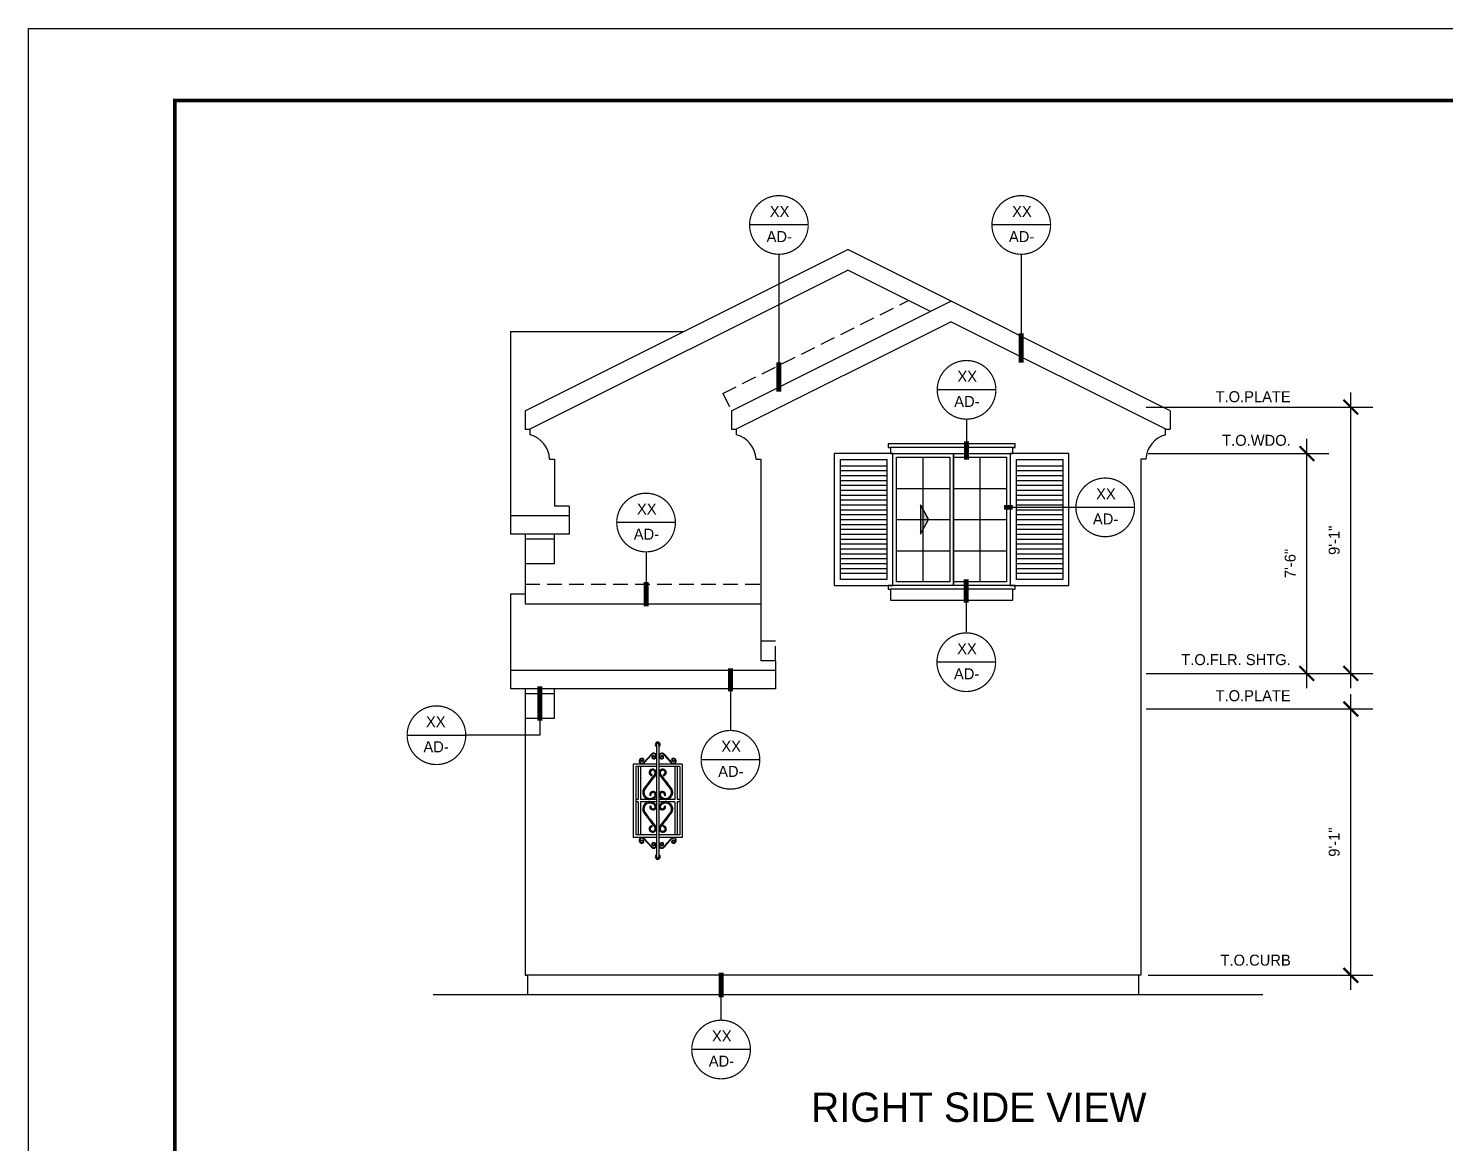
# Model space of a CAD drawing. Extents: x -1728 to 0, y -1152 to 0.
# Drawn here: x -1728 to -1148, y -456 to 0 of the extents above; entities that cross this region are included whole.
import ezdxf

# ---------------------------------------------------------------- set-up
doc = ezdxf.new("R2010")
doc.units = 0
doc.header["$LTSCALE"] = 48
doc.header["$MEASUREMENT"] = 0
doc.header["$PDMODE"] = 3
doc.header["$PDSIZE"] = -2
doc.linetypes.add('HIDDEN2', pattern=[0.1875, 0.125, -0.0625])
doc.layers.get('0').update_dxf_attribs({"linetype": 'CONTINUOUS'})
doc.layers.get('DEFPOINTS').update_dxf_attribs({"linetype": 'CONTINUOUS'})
for name, color, linetype in [('1EL-7', 7, 'CONTINUOUS'), ('A-DIMS', 3, 'CONTINUOUS'), ('A-EXT ELEV', 7, 'CONTINUOUS'), ('A-EXT ELEV CORBELS', 3, 'CONTINUOUS'), ('A-EXT ELEV DR-WDO', 240, 'CONTINUOUS'), ('A-EXT ELEV TRIM', 42, 'CONTINUOUS'), ('A-SYM-TEXT', 3, 'CONTINUOUS'), ('A-SYMTEXT', 2, 'CONTINUOUS'), ('A-TEXT', 3, 'CONTINUOUS'), ('EL-BASE', 1, 'CONTINUOUS')]:
    doc.layers.add(name, color=color, linetype=linetype)
doc.layers.add('24X36TB', color=7, linetype='CONTINUOUS', lineweight=30)
doc.styles.get("Standard").update_dxf_attribs({"font": 'ERASMD.TTF', "height": 4.5})
doc.dimstyles.new('ARCHITECTURE', dxfattribs={"dimscale": 48, "dimtxt": 0.18, "dimasz": 0.125, "dimexe": 0.1875, "dimexo": 0.0625, "dimgap": 0.09375, "dimtad": 1, "dimdec": 4, "dimzin": 3, "dimdsep": 46, "dimlunit": 4, "dimtxsty": 'Standard', "dimblk1": 'ARCHTICK', "dimblk2": 'ARCHTICK', "dimsah": 1, "dimcen": 0.09375, "dimdle": 0.125, "dimclrd": 1, "dimclre": 1, "dimclrt": 3, "dimadec": 0, "dimazin": 0, "dimtfac": 1, "dimtdec": 4, "dimtofl": 0, "dimtmove": 2, "dimatfit": 3, "dimldrblk": 'ARCHTICK', "dimfxl": 1, "dimfrac": 2, "dimtolj": 1, "dimtzin": 0, "dimarcsym": 0})

# ---------------------------------------------------------------- blocks, each defined once
blk = doc.blocks.new('A$C06A91398')
at = {"layer": '24X36TB'}
blk.add_lwpolyline([(-1115.88, 1085.14), (612.12, 1085.14), (612.12, -66.86), (-1115.88, -66.86)], close=True, dxfattribs=at)
at = {"layer": '24X36TB', "const_width": 1.5}
blk.add_lwpolyline([(420.62, -37.36), (420.62, 1055.64), (-1055.88, 1055.64), (-1055.88, -37.36)], close=True, dxfattribs=at)
blk = doc.blocks.new('window_direction')
at = {"layer": 'A-SYMTEXT'}
blk.add_hatch(color=256, dxfattribs=at).paths.add_polyline_path([(6, 0), (0, 3.32), (-6, 0)])
at = {"layer": 'A-SYMTEXT', "color": 7}
blk.add_line((-6, 0), (0, 3.32), dxfattribs=at)
at = {"layer": 'A-SYMTEXT'}
blk.add_lwpolyline([(0, 3.32), (-6, 0), (6, 0)], close=True, dxfattribs=at)
blk = doc.blocks.new('_ARCHTICK')
at = {"color": 0, "linetype": 'ByBlock', "const_width": 0.15}
blk.add_lwpolyline([(-0.5, -0.5), (0.5, 0.5)], dxfattribs=at)
blk = doc.blocks.new('*D60')
at = {"layer": 'A-DIMS', "color": 1, "lineweight": -2}
for p, q in [((-1186.82, -393.5), (-1186.82, -272.53)), ((-1270.56, -278.53), (-1177.82, -278.53)), ((-1269.69, -387.5), (-1177.82, -387.5))]:
    blk.add_line(p, q, dxfattribs=at)
at = {"layer": 'DEFPOINTS', "color": 0}
for p in [(-1273.56, -278.53), (-1186.82, -278.53), (-1272.69, -387.5)]:
    blk.add_point(p, dxfattribs=at)
at = {"layer": 'A-DIMS', "color": 1, "lineweight": -2, "xscale": 6, "yscale": 6, "zscale": 6}
for p, rotation in [((-1186.82, -278.53), 90), ((-1186.82, -387.5), 270)]:
    blk.add_blockref('_ARCHTICK', p, dxfattribs=dict(at, rotation=rotation))
at = {"layer": 'A-DIMS', "color": 3, "insert": (-1193.6, -333.02), "char_height": 4.5, "attachment_point": 5, "rotation": 90}
blk.add_mtext('\\A1;9\'-1"', dxfattribs=at)
blk = doc.blocks.new('*D61')
at = {"layer": 'A-DIMS', "color": 1, "lineweight": -2}
for p, q in [((-1186.82, -270), (-1186.82, -149)), ((-1270.56, -155), (-1177.82, -155)), ((-1270.56, -264), (-1177.82, -264))]:
    blk.add_line(p, q, dxfattribs=at)
at = {"layer": 'DEFPOINTS', "color": 0}
for p in [(-1273.56, -155), (-1186.82, -155), (-1273.56, -264)]:
    blk.add_point(p, dxfattribs=at)
at = {"layer": 'A-DIMS', "color": 1, "lineweight": -2, "xscale": 6, "yscale": 6, "zscale": 6}
for p, rotation in [((-1186.82, -155), 90), ((-1186.82, -264), 270)]:
    blk.add_blockref('_ARCHTICK', p, dxfattribs=dict(at, rotation=rotation))
at = {"layer": 'A-DIMS', "color": 3, "insert": (-1193.6, -209.5), "char_height": 4.5, "attachment_point": 5, "rotation": 90}
blk.add_mtext('\\A1;9\'-1"', dxfattribs=at)
blk = doc.blocks.new('*D62')
at = {"layer": 'A-DIMS', "color": 1, "lineweight": -2}
for p, q in [((-1204.82, -270), (-1204.82, -168)), ((-1269.69, -174), (-1195.82, -174)), ((-1269.69, -264), (-1195.82, -264))]:
    blk.add_line(p, q, dxfattribs=at)
at = {"layer": 'DEFPOINTS', "color": 0}
for p in [(-1272.69, -174), (-1204.82, -174), (-1272.69, -264)]:
    blk.add_point(p, dxfattribs=at)
at = {"layer": 'A-DIMS', "color": 1, "lineweight": -2, "xscale": 6, "yscale": 6, "zscale": 6}
for p, rotation in [((-1204.82, -174), 90), ((-1204.82, -264), 270)]:
    blk.add_blockref('_ARCHTICK', p, dxfattribs=dict(at, rotation=rotation))
at = {"layer": 'A-DIMS', "color": 3, "insert": (-1211.6, -219), "char_height": 4.5, "attachment_point": 5, "rotation": 90}
blk.add_mtext('\\A1;7\'-6"', dxfattribs=at)

msp = doc.modelspace()

# ---------------------------------------------------------------- linework, layer by layer
at = {"layer": '1EL-7'}
for p, q in [((-1514.68578, -176.28899), (-1512.68623, -176.28899)), ((-1430.18578, -176.28899), (-1428.18623, -176.28899)), ((-1270.68669, -176.28899), (-1272.68623, -176.28899))]:
    msp.add_line(p, q, dxfattribs=at)
at = {"layer": 'A-EXT ELEV'}
for p, q in [((-1524.68623, -156.52786), (-1392.68623, -90.52786)), ((-1260.68623, -156.52786), (-1392.68623, -90.52786)), ((-1522.91572, -164.02786), (-1392.68623, -98.91312)), ((-1358.82149, -115.84549), (-1392.68623, -98.91312)), ((-1440.18623, -156.52786), (-1350.43623, -111.65286)), ((-1438.41572, -164.02786), (-1350.43623, -120.03812)), ((-1262.45674, -164.02786), (-1350.43623, -120.03812)), ((-1530.68623, -124.125), (-1530.68623, -207)), ((-1530.68623, -124.125), (-1459.88051, -124.125)), ((-1524.68623, -156.52786), (-1524.68623, -164.02786)), ((-1440.18623, -156.52786), (-1440.18623, -164.02786)), ((-1260.68623, -156.52786), (-1260.68623, -164.02786)), ((-1524.68623, -164.02786), (-1522.91572, -164.02786)), ((-1522.68578, -166.28899), (-1522.68578, -163.91289)), ((-1440.18623, -164.02786), (-1438.41572, -164.02786)), ((-1438.18578, -166.28899), (-1438.18578, -163.91289)), ((-1262.68669, -166.28899), (-1262.68669, -163.91289)), ((-1262.45674, -164.02786), (-1260.68623, -164.02786)), ((-1512.68623, -176.28899), (-1512.68623, -195.49863)), ((-1428.18623, -176.28899), (-1428.18623, -258.84211)), ((-1272.68623, -176.28899), (-1272.68623, -387.5)), ((-1506.68623, -195.49863), (-1512.68623, -195.49863)), ((-1506.68623, -195.49863), (-1506.68623, -207)), ((-1506.68623, -199.5), (-1530.68623, -199.5)), ((-1506.68623, -207), (-1530.68623, -207)), ((-1524.68623, -207), (-1524.68623, -235.51015)), ((-1530.68623, -231.50878), (-1530.68623, -270.34348)), ((-1524.68623, -231.50878), (-1530.68623, -231.50878)), ((-1524.68623, -235.51015), (-1428.18623, -235.51015)), ((-1422.18623, -258.84211), (-1428.18623, -258.84211)), ((-1422.18623, -258.84211), (-1422.18623, -270.34348)), ((-1422.18623, -262.84348), (-1530.68623, -262.84348)), ((-1422.18623, -270.34348), (-1530.68623, -270.34348)), ((-1524.68623, -270.34348), (-1524.68623, -387.5)), ((-1272.68623, -387.5), (-1524.68623, -387.5)), ((-1524.68623, -387.5), (-1523.68623, -387.5)), ((-1523.68623, -387.5), (-1523.68623, -395.5)), ((-1273.68213, -387.59054), (-1273.68213, -395.5)), ((-1222.87256, -395.5), (-1562.38423, -395.5))]:
    msp.add_line(p, q, dxfattribs=at)
at = {"layer": 'A-EXT ELEV', "linetype": 'HIDDEN2'}
for p, q in [((-1443.76394, -149.37245), (-1367.76576, -111.37336)), ((-1443.76394, -149.37245), (-1440.18623, -156.52786)), ((-1524.68623, -227.51015), (-1428.18623, -227.51015)), ((-1422.18623, -250.84211), (-1428.18623, -250.84211)), ((-1422.18623, -258.84211), (-1422.18623, -250.84211))]:
    msp.add_line(p, q, dxfattribs=at)
at = {"layer": 'A-EXT ELEV'}
for centre, start, end in [((-1525.73483, -176.92823), 3.31116534, 74.00845117), ((-1441.23483, -176.92823), 3.31116534, 74.00845117), ((-1259.63763, -176.92823), 105.99154883, 176.68883466)]:
    msp.add_arc(centre, 11.06753, start, end, dxfattribs=at)
at = {"layer": 'A-EXT ELEV CORBELS'}
for points in [[(-1512.68623, -209), (-1512.68623, -207), (-1524.68623, -207), (-1524.68623, -219), (-1512.68623, -219), (-1512.68623, -209), (-1524.68623, -209)], [(-1512.68623, -272.34348), (-1512.68623, -270.34348), (-1524.68623, -270.34348), (-1524.68623, -282.34348), (-1512.68623, -282.34348), (-1512.68623, -272.34348), (-1524.68623, -272.34348)]]:
    msp.add_lwpolyline(points, dxfattribs=at)
at = {"layer": 'A-EXT ELEV DR-WDO'}
for p, q in [((-1361.81123, -226.5), (-1361.81123, -175.5)), ((-1349.43623, -174), (-1349.43623, -228)), ((-1338.56123, -226.5), (-1338.56123, -175.5)), ((-1372.68623, -188.25), (-1350.93623, -188.25)), ((-1349.43623, -188.25), (-1327.68623, -188.25)), ((-1372.68623, -201), (-1350.93623, -201)), ((-1349.43623, -201), (-1327.68623, -201)), ((-1372.68623, -213.78659), (-1350.93623, -213.78659)), ((-1349.43623, -213.78659), (-1327.68623, -213.78659))]:
    msp.add_line(p, q, dxfattribs=at)
for points in [[(-1374.18623, -228), (-1374.18623, -174), (-1349.43623, -174), (-1349.43623, -228)], [(-1374.18623, -228), (-1374.18623, -174), (-1326.18623, -174), (-1326.18623, -228)], [(-1372.68623, -226.5), (-1372.68623, -175.5), (-1350.93623, -175.5), (-1350.93623, -226.5)], [(-1349.43623, -228), (-1349.43623, -174), (-1326.18623, -174), (-1326.18623, -228)], [(-1349.43623, -226.5), (-1349.43623, -175.5), (-1327.68623, -175.5), (-1327.68623, -226.5)]]:
    msp.add_lwpolyline(points, close=True, dxfattribs=at)
at = {"layer": 'A-EXT ELEV TRIM', "color": 2}
for p, q in [((-1470.93623, -293.07184), (-1470.93623, -339.07184)), ((-1469.93623, -293.07184), (-1469.93623, -339.07184)), ((-1470.93623, -301.07184), (-1480.43623, -301.07184)), ((-1480.43623, -301.07184), (-1480.43623, -331.07184)), ((-1460.43623, -301.07184), (-1469.93623, -301.07184)), ((-1460.43623, -301.07184), (-1460.43623, -331.07184)), ((-1470.93623, -302.07184), (-1479.43623, -302.07184)), ((-1479.43623, -302.07184), (-1479.43623, -330.07184)), ((-1461.43623, -302.07184), (-1469.93623, -302.07184)), ((-1461.43623, -302.07184), (-1461.43623, -330.07184)), ((-1470.93623, -330.07184), (-1479.43623, -330.07184)), ((-1461.43623, -330.07184), (-1469.93623, -330.07184)), ((-1470.93623, -331.07184), (-1480.43623, -331.07184)), ((-1460.43623, -331.07184), (-1469.93623, -331.07184))]:
    msp.add_line(p, q, dxfattribs=at)
at = {"layer": 'A-EXT ELEV TRIM', "color": 1}
for p, q in [((-1473.02255, -297.02963), (-1476.12784, -300.44722)), ((-1475.93628, -300.6079), (-1472.83099, -297.19032)), ((-1464.93619, -300.6079), (-1468.04148, -297.19032)), ((-1467.84992, -297.02963), (-1464.74463, -300.44722)), ((-1478.43623, -302.07184), (-1478.43623, -315.57184)), ((-1477.43623, -302.07184), (-1477.43623, -315.57184)), ((-1463.43623, -302.07184), (-1463.43623, -315.57184)), ((-1462.43623, -302.07184), (-1462.43623, -315.57184)), ((-1478.43623, -315.57184), (-1479.43623, -315.57184)), ((-1478.43623, -316.57184), (-1479.43623, -316.57184)), ((-1478.43623, -316.57184), (-1478.43623, -330.07184)), ((-1470.93623, -315.57184), (-1477.43623, -315.57184)), ((-1477.43623, -316.57184), (-1477.43623, -330.07184)), ((-1470.93623, -316.57184), (-1477.43623, -316.57184)), ((-1463.43623, -315.57184), (-1469.93623, -315.57184)), ((-1463.43623, -316.57184), (-1469.93623, -316.57184)), ((-1463.43623, -316.57184), (-1463.43623, -330.07184)), ((-1461.43623, -315.57184), (-1462.43623, -315.57184)), ((-1462.43623, -316.57184), (-1462.43623, -330.07184)), ((-1461.43623, -316.57184), (-1462.43623, -316.57184)), ((-1473.02255, -335.11406), (-1476.12784, -331.69647)), ((-1475.93628, -331.53578), (-1472.83099, -334.95337)), ((-1464.93619, -331.53578), (-1468.04148, -334.95337)), ((-1467.84992, -335.11406), (-1464.74463, -331.69647))]:
    msp.add_line(p, q, dxfattribs=at)
at = {"layer": 'A-EXT ELEV TRIM'}
for points in [[(-1325.18623, -171.5), (-1324.18623, -171.5), (-1324.18623, -170), (-1376.18623, -170), (-1376.18623, -171.5), (-1375.18623, -171.5), (-1375.18623, -174), (-1325.18623, -174), (-1325.18623, -171.5), (-1324.18623, -171.5), (-1375.18623, -171.5)], [(-1325.18623, -229.5), (-1324.18623, -229.5), (-1324.18623, -228), (-1376.18623, -228), (-1376.18623, -229.5), (-1375.18623, -229.5), (-1375.18623, -234), (-1325.18623, -234), (-1325.18623, -229.5), (-1375.18623, -229.5)]]:
    msp.add_lwpolyline(points, dxfattribs=at)
at = {"layer": 'A-EXT ELEV TRIM', "color": 1}
for centre, radius, start, end in [((-1470.43623, -293.07184), 1, 300, 240), ((-1476.84722, -299.86516), 1.17537, 172.10168527, 320.80777568), ((-1476.78361, -299.92644), 1.24788, 87.5956304, 169.71541943), ((-1476.84722, -299.86516), 0.92537, 172.42283642, 321.02375761), ((-1476.78361, -299.92644), 0.99788, 83.83174853, 169.41527585), ((-1477.12337, -299.68835), 0.125, 42.84261005, 222.84261005), ((-1476.73768, -299.33066), 0.65103, 222.84261005, 89.43560351), ((-1476.73768, -299.33066), 0.40103, 222.84261005, 81.21000362), ((-1472.1116, -297.77237), 1.17537, 352.10168527, 140.80777568), ((-1472.22115, -298.30687), 0.65103, 42.84261005, 269.43560351), ((-1472.1116, -297.77237), 0.92537, 352.42283642, 141.02375761), ((-1472.22115, -298.30687), 0.40103, 42.84261005, 261.21000362), ((-1472.17521, -297.71109), 0.99788, 263.83174853, 349.41527585), ((-1472.17521, -297.71109), 1.24788, 267.5956304, 349.71541943), ((-1471.83545, -297.94918), 0.125, 222.84261005, 42.84261005), ((-1468.76087, -297.77237), 1.17537, 39.19222432, 187.89831473), ((-1468.69726, -297.71109), 1.24788, 190.28458057, 272.4043696), ((-1468.76087, -297.77237), 0.92537, 38.97624239, 187.57716358), ((-1468.69726, -297.71109), 0.99788, 190.58472415, 276.16825147), ((-1469.03702, -297.94918), 0.125, 137.15738995, 317.15738995), ((-1468.65132, -298.30687), 0.65103, 270.56439649, 137.15738995), ((-1468.65132, -298.30687), 0.40103, 278.78999638, 137.15738995), ((-1464.02524, -299.86516), 1.17537, 219.19222432, 7.89831473), ((-1464.13479, -299.33066), 0.65103, 90.56439649, 317.15738995), ((-1464.02524, -299.86516), 0.92537, 218.97624239, 7.57716358), ((-1464.13479, -299.33066), 0.40103, 98.78999638, 317.15738995), ((-1464.08885, -299.92644), 0.99788, 10.58472415, 96.16825147), ((-1464.08885, -299.92644), 1.24788, 10.28458057, 92.4043696), ((-1463.74909, -299.68835), 0.125, 317.15738995, 137.15738995), ((9610.28847, -8726.6746), 13918.69329, 142.767720138, 142.799541321), ((9610.29429, -8726.67502), 13918.25793, 142.767486072, 142.799307298), ((-1472.6586, -304.53339), 1.30151, 138.13913737, 258.18092678), ((-1472.48723, -304.61612), 1.48528, 327.28980345, 140.17415323), ((-1472.6586, -304.53339), 0.85719, 138.13913737, 258.18092678), ((-1472.48714, -304.61684), 1.0415, 325.93760034, 140.14654429), ((-1472.87967, -305.58986), 0.22216, 258.18092678, 78.18092678), ((-1468.38524, -304.61612), 1.48528, 39.82584677, 212.71019655), ((-12551.16676, -8726.67502), 13918.25793, 37.200692702, 37.232513928), ((-1468.38532, -304.61684), 1.0415, 39.85345571, 214.06239966), ((-12551.16094, -8726.6746), 13918.69329, 37.200458679, 37.232279862), ((-1467.99279, -305.58986), 0.22216, 101.81907322, 281.81907322), ((-1468.21387, -304.53339), 0.85719, 281.81907322, 41.86086263), ((-1468.21387, -304.53339), 1.30151, 281.81907322, 41.86086263), ((-1473.61355, -312.60818), 2.96366, 155.01107846, 325.56072302), ((-1473.61255, -312.60614), 2.52099, 155.84569869, 324.80029075), ((-1472.3341, -313.63527), 1.33351, 331.51806297, 184.55246657), ((-1472.3341, -313.63527), 0.88919, 331.51806297, 184.55246657), ((-1468.53836, -313.63527), 1.33351, 355.44753343, 208.48193703), ((-1467.25892, -312.60818), 2.96366, 214.43927698, 24.98892154), ((-1468.53836, -313.63527), 0.88919, 355.44753343, 208.48193703), ((-1467.25991, -312.60614), 2.52099, 215.19970925, 24.15430131), ((-1473.61355, -319.53551), 2.96366, 34.43927698, 204.98892154), ((-1473.61255, -319.53754), 2.52099, 35.19970925, 204.15430131), ((-1472.3341, -318.50841), 1.33351, 175.44753343, 28.48193703), ((-1473.44195, -313.72348), 0.22216, 184.55246657, 4.55246657), ((-1473.44195, -318.4202), 0.22216, 355.44753343, 175.44753343), ((-1472.3341, -318.50841), 0.88919, 175.44753343, 28.48193703), ((-1468.53836, -318.50841), 1.33351, 151.51806297, 4.55246657), ((-1467.25892, -319.53551), 2.96366, 335.01107846, 145.56072302), ((-1468.53836, -318.50841), 0.88919, 151.51806297, 4.55246657), ((-1467.25991, -319.53754), 2.52099, 335.84569869, 144.80029075), ((-1467.43052, -313.72348), 0.22216, 175.44753343, 355.44753343), ((-1467.43052, -318.4202), 0.22216, 4.55246657, 184.55246657), ((9610.28847, 8094.53091), 13918.69329, 217.200458679, 217.232279862), ((9610.29429, 8094.53134), 13918.25793, 217.200692702, 217.232513928), ((-12551.16676, 8094.53134), 13918.25793, 322.767486072, 322.799307298), ((-12551.16094, 8094.53091), 13918.69329, 322.767720138, 322.799541321), ((-1472.6586, -327.6103), 1.30151, 101.81907322, 221.86086263), ((-1472.48723, -327.52757), 1.48528, 219.82584677, 32.71019655), ((-1472.6586, -327.6103), 0.85719, 101.81907322, 221.86086263), ((-1472.48714, -327.52684), 1.0415, 219.85345571, 34.06239966), ((-1472.87967, -326.55383), 0.22216, 281.81907322, 101.81907322), ((-1468.38524, -327.52757), 1.48528, 147.28980345, 320.17415323), ((-1468.38532, -327.52684), 1.0415, 145.93760034, 320.14654429), ((-1467.99279, -326.55383), 0.22216, 78.18092678, 258.18092678), ((-1468.21387, -327.6103), 0.85719, 318.13913737, 78.18092678), ((-1468.21387, -327.6103), 1.30151, 318.13913737, 78.18092678), ((-1476.84722, -332.27853), 1.17537, 39.19222432, 187.89831473), ((-1476.78361, -332.21725), 1.24788, 190.28458057, 272.4043696), ((-1476.84722, -332.27853), 0.92537, 38.97624239, 187.57716358), ((-1476.78361, -332.21725), 0.99788, 190.58472415, 276.16825147), ((-1477.12337, -332.45534), 0.125, 137.15738995, 317.15738995), ((-1476.73768, -332.81303), 0.65103, 270.56439649, 137.15738995), ((-1476.73768, -332.81303), 0.40103, 278.78999638, 137.15738995), ((-1472.1116, -334.37132), 1.17537, 219.19222432, 7.89831473), ((-1472.22115, -333.83681), 0.65103, 90.56439649, 317.15738995), ((-1472.1116, -334.37132), 0.92537, 218.97624239, 7.57716358), ((-1472.22115, -333.83681), 0.40103, 98.78999638, 317.15738995), ((-1472.17521, -334.4326), 0.99788, 10.58472415, 96.16825147), ((-1472.17521, -334.4326), 1.24788, 10.28458057, 92.4043696), ((-1471.83545, -334.19451), 0.125, 317.15738995, 137.15738995), ((-1468.76087, -334.37132), 1.17537, 172.10168527, 320.80777568), ((-1468.69726, -334.4326), 1.24788, 87.5956304, 169.71541943), ((-1468.76087, -334.37132), 0.92537, 172.42283642, 321.02375761), ((-1468.69726, -334.4326), 0.99788, 83.83174853, 169.41527585), ((-1469.03702, -334.19451), 0.125, 42.84261005, 222.84261005), ((-1468.65132, -333.83681), 0.65103, 222.84261005, 89.43560351), ((-1468.65132, -333.83681), 0.40103, 222.84261005, 81.21000362), ((-1464.02524, -332.27853), 1.17537, 352.10168527, 140.80777568), ((-1464.13479, -332.81303), 0.65103, 42.84261005, 269.43560351), ((-1464.02524, -332.27853), 0.92537, 352.42283642, 141.02375761), ((-1464.13479, -332.81303), 0.40103, 42.84261005, 261.21000362), ((-1464.08885, -332.21725), 0.99788, 263.83174853, 349.41527585), ((-1464.08885, -332.21725), 1.24788, 267.5956304, 349.71541943), ((-1463.74909, -332.45534), 0.125, 222.84261005, 42.84261005), ((-1470.43623, -339.07184), 1, 120, 60)]:
    msp.add_arc(centre, radius, start, end, dxfattribs=at)
at = {"layer": 'A-EXT ELEV TRIM'}
for centre, start, end in [((-1470.43623, -293.07184), 0, 180), ((-1470.43623, -339.07184), 180, 0)]:
    msp.add_arc(centre, 0.5, start, end, dxfattribs=at)
at = {"layer": 'A-SYMTEXT'}
for p, q in [((-1408.86552, -80.45876), (-1432.85764, -80.45876)), ((-1309.68803, -80.45876), (-1333.68015, -80.45876)), ((-1420.85764, -92.45876), (-1420.85764, -136.71535)), ((-1321.68015, -92.45876), (-1321.68015, -136.71535)), ((-1332.07767, -147.93465), (-1356.06979, -147.93465)), ((-1344.06979, -159.93465), (-1344.06979, -169)), ((-1299.32027, -196.0191), (-1325.18623, -196.0191)), ((-1275.32421, -196.02304), (-1299.31633, -196.02304)), ((-1463.2239, -202.23925), (-1487.21602, -202.23925)), ((-1475.21602, -214.23925), (-1475.21602, -226.51015)), ((-1344.18666, -235), (-1344.18666, -246.98707)), ((-1332.1906, -259.39503), (-1356.18272, -259.39503)), ((-1440.67975, -271.34348), (-1440.6775, -287.32982)), ((-1518.68623, -283.27812), (-1518.68623, -289.27812)), ((-1572.98859, -289.27812), (-1548.99647, -289.27812)), ((-1518.68623, -289.27812), (-1548.99647, -289.27812)), ((-1428.68369, -299.32982), (-1452.67581, -299.32982)), ((-1444.51462, -405.89052), (-1444.51506, -396.5)), ((-1432.52179, -417.89052), (-1456.5139, -417.89052))]:
    msp.add_line(p, q, dxfattribs=at)
at = {"layer": 'A-SYMTEXT', "const_width": 0.5}
for points in [[(-1432.85581, -80.66819, 229.18166361), (-1432.85764, -80.45876)], [(-1333.67832, -80.66819, 229.18166361), (-1333.68015, -80.45876)], [(-1299.3145, -196.23247, 229.18166361), (-1299.31633, -196.02304)], [(-1487.21419, -202.44868, 229.18166361), (-1487.21602, -202.23925)], [(-1356.18089, -259.60446, 229.18166361), (-1356.18272, -259.39503)], [(-1548.99829, -289.48755, -229.18166361), (-1548.99647, -289.27812)], [(-1452.67398, -299.53925, 229.18166361), (-1452.67581, -299.32982)], [(-1456.51208, -418.09995, 229.18166361), (-1456.5139, -417.89052)]]:
    msp.add_lwpolyline(points, format="xyb", dxfattribs=at)
at = {"layer": 'A-SYMTEXT', "const_width": 2}
for points in [[(-1321.68015, -124.75393), (-1321.68015, -136.75393)], [(-1420.85764, -136.71535), (-1420.85764, -148.71535)], [(-1344.06979, -169), (-1344.06979, -176.5)], [(-1325.18623, -196.0191), (-1328.68623, -196.0191)], [(-1475.21602, -226.51015), (-1475.21602, -236.51015)], [(-1344.18666, -225.5), (-1344.18666, -235)], [(-1440.67975, -261.84348), (-1440.67975, -271.34348)], [(-1518.68623, -269.27812), (-1518.68623, -283.27812)], [(-1444.51506, -386.5), (-1444.51506, -396.5)]]:
    msp.add_lwpolyline(points, dxfattribs=at)
at = {"layer": 'A-SYMTEXT', "color": 3, "const_width": 0.5}
msp.add_lwpolyline([(-1356.06796, -148.14408, 229.18166361), (-1356.06979, -147.93465)], format="xyb", dxfattribs=at)
at = {"layer": 'EL-BASE'}
for p, q in [((-1395.68623, -176.5), (-1376.68623, -176.5)), ((-1395.68623, -225.5), (-1395.68623, -176.5)), ((-1376.68623, -176.5), (-1376.68623, -225.5)), ((-1323.68623, -176.5), (-1304.68623, -176.5)), ((-1323.68623, -225.5), (-1323.68623, -176.5)), ((-1304.68623, -176.5), (-1304.68623, -225.5)), ((-1376.68623, -225.5), (-1395.68623, -225.5)), ((-1304.68623, -225.5), (-1323.68623, -225.5))]:
    msp.add_line(p, q, dxfattribs=at)
at = {"layer": 'EL-BASE', "color": 1}
for p, q in [((-1395.68623, -179), (-1376.68623, -179)), ((-1323.68623, -179), (-1304.68623, -179)), ((-1395.68623, -181), (-1376.68623, -181)), ((-1395.68623, -183), (-1376.68623, -183)), ((-1395.68623, -185), (-1376.68623, -185)), ((-1323.68623, -181), (-1304.68623, -181)), ((-1323.68623, -183), (-1304.68623, -183)), ((-1323.68623, -185), (-1304.68623, -185)), ((-1395.68623, -187), (-1376.68623, -187)), ((-1395.68623, -189), (-1376.68623, -189)), ((-1395.68623, -191), (-1376.68623, -191)), ((-1323.68623, -187), (-1304.68623, -187)), ((-1323.68623, -189), (-1304.68623, -189)), ((-1323.68623, -191), (-1304.68623, -191)), ((-1395.68623, -193), (-1376.68623, -193)), ((-1395.68623, -195), (-1376.68623, -195)), ((-1395.68623, -197), (-1376.68623, -197)), ((-1323.68623, -193), (-1304.68623, -193)), ((-1323.68623, -195), (-1304.68623, -195)), ((-1323.68623, -197), (-1304.68623, -197)), ((-1395.68623, -199), (-1376.68623, -199)), ((-1395.68623, -201), (-1376.68623, -201)), ((-1323.68623, -199), (-1304.68623, -199)), ((-1323.68623, -201), (-1304.68623, -201)), ((-1395.68623, -203), (-1376.68623, -203)), ((-1395.68623, -205), (-1376.68623, -205)), ((-1395.68623, -207), (-1376.68623, -207)), ((-1323.68623, -203), (-1304.68623, -203)), ((-1323.68623, -205), (-1304.68623, -205)), ((-1323.68623, -207), (-1304.68623, -207)), ((-1395.68623, -209), (-1376.68623, -209)), ((-1395.68623, -211), (-1376.68623, -211)), ((-1395.68623, -213), (-1376.68623, -213)), ((-1395.68623, -213), (-1376.68623, -213)), ((-1323.68623, -209), (-1304.68623, -209)), ((-1323.68623, -211), (-1304.68623, -211)), ((-1323.68623, -213), (-1304.68623, -213)), ((-1323.68623, -213), (-1304.68623, -213)), ((-1395.68623, -215), (-1376.68623, -215)), ((-1395.68623, -217), (-1376.68623, -217)), ((-1395.68623, -219), (-1376.68623, -219)), ((-1395.68623, -219), (-1376.68623, -219)), ((-1323.68623, -215), (-1304.68623, -215)), ((-1323.68623, -217), (-1304.68623, -217)), ((-1323.68623, -219), (-1304.68623, -219)), ((-1323.68623, -219), (-1304.68623, -219)), ((-1395.68623, -221), (-1376.68623, -221)), ((-1395.68623, -223), (-1376.68623, -223)), ((-1323.68623, -221), (-1304.68623, -221)), ((-1323.68623, -223), (-1304.68623, -223))]:
    msp.add_line(p, q, dxfattribs=at)
at = {"layer": 'EL-BASE'}
for points in [[(-1374.18623, -174), (-1398.18623, -174), (-1398.18623, -228), (-1374.18623, -228)], [(-1302.18623, -174), (-1326.18623, -174), (-1326.18623, -228), (-1302.18623, -228)]]:
    msp.add_lwpolyline(points, close=True, dxfattribs=at)

# ---------------------------------------------------------------- block references
at = {"layer": 'A-DIMS'}
msp.add_blockref('A$C06A91398', (-612.11644, -1085.14447), dxfattribs=at)
at = {"layer": 'A-SYMTEXT', "rotation": 270}
msp.add_blockref('window_direction', (-1362.89492, -201), dxfattribs=at)

# ---------------------------------------------------------------- texts
at = {"layer": 'A-SYM-TEXT', "char_height": 4.5, "width": 10.8292457, "attachment_point": 5}
for s, insert in [('XX', (-1420.57551, -74.92625)), ('XX', (-1321.39802, -74.92625)), ('AD-', (-1420.7093, -85.21584)), ('AD-', (-1321.53181, -85.21584)), ('XX', (-1343.78766, -142.40214)), ('AD-', (-1343.92145, -152.69173)), ('XX', (-1287.03421, -190.49054)), ('XX', (-1474.9339, -196.70674)), ('AD-', (-1287.16799, -200.78012)), ('AD-', (-1475.06768, -206.99633)), ('XX', (-1343.9006, -253.86252)), ('AD-', (-1344.03438, -264.15211)), ('XX', (-1561.27859, -283.74561)), ('AD-', (-1561.14481, -294.0352)), ('XX', (-1440.39369, -293.79731)), ('AD-', (-1440.52747, -304.0869)), ('XX', (-1444.23178, -412.35801)), ('AD-', (-1444.36556, -422.6476))]:
    msp.add_mtext(s, dxfattribs=dict(at, insert=insert))
at = {"layer": 'A-TEXT', "attachment_point": 3}
for s, insert, char_height, width in [('T.O.PLATE', (-1211.39513, -148.48975), 4.5, 31.0252747), ('T.O.WDO.', (-1211.39513, -166.34026), 4.5, 31.0252747), ('T.O.FLR. SHTG.', (-1211.39513, -256.09026), 4.5, 44.2054945), ('T.O.PLATE', (-1211.39513, -270.84026), 4.5, 31.0252747), ('T.O.CURB', (-1211.39513, -379.07358), 4.5, 27.2934066), ('RIGHT SIDE VIEW', (-1270.42245, -435.5), 12, 152.9937451)]:
    msp.add_mtext(s, dxfattribs=dict(at, insert=insert, char_height=char_height, width=width))

# ---------------------------------------------------------------- dimensions: what is measured, and where the dimension line sits
at = {"layer": 'A-DIMS', "color": 1}
for base, p1, p2, picture, middle in [((-1186.81746, -155), (-1273.56123, -264), (-1273.56123, -155), '*D61', (-1193.60373, -209.5)), ((-1204.81746, -174), (-1272.68623, -264), (-1272.68623, -174), '*D62', (-1211.60373, -219)), ((-1186.8174638817, -278.53125), (-1272.6862338186, -387.5), (-1273.5612338186, -278.53125), '*D60', (-1193.6037276179, -333.015625))]:
    dim = msp.add_linear_dim(base=base, p1=p1, p2=p2, angle=90, dimstyle='ARCHITECTURE', dxfattribs=at)
    dim.commit()
    dim.dimension.update_dxf_attribs({"geometry": picture, "text_midpoint": middle})

doc.saveas('drawing.dxf')
